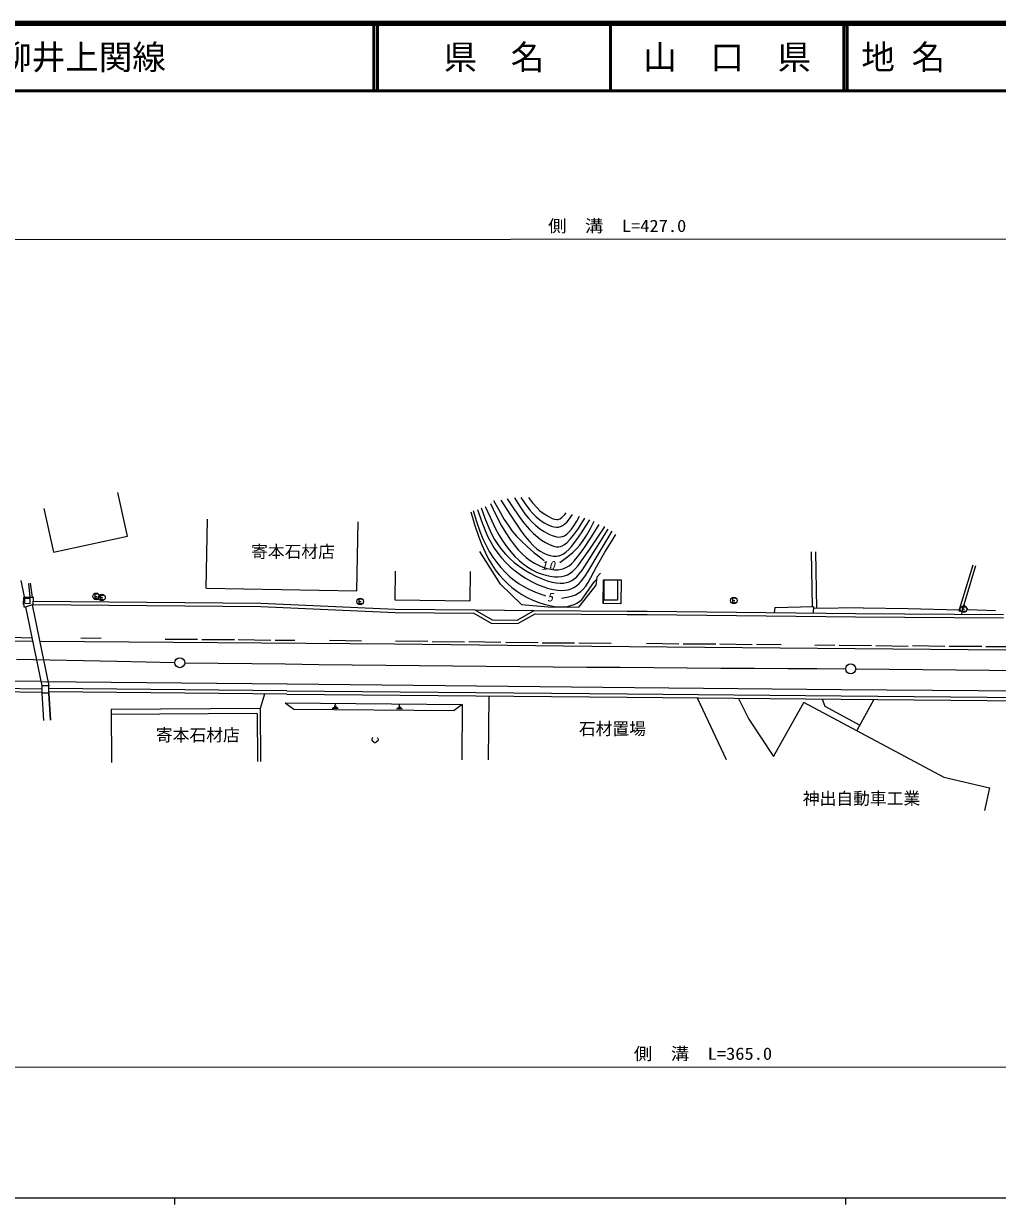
# Model space of a CAD drawing. Units: millimetres, scale not verified. Extents: x 40000 to 680000, y 20000 to 380000.
# Drawn here: x 245534 to 390652, y 204000 to 380000 of the extents above; entities that cross this region are included whole.
import ezdxf
from ezdxf.enums import TextEntityAlignment as Align

# ---------------------------------------------------------------- set-up
doc = ezdxf.new("R2010")
doc.units = ezdxf.units.MM
doc.header["$LTSCALE"] = 1000
doc.linetypes.add('CHAIN', pattern=[18.5, 12, -1.5, 3.5, -1.5])
for name, color, linetype, lineweight in [('M-BGD', 7, 'Continuous', 13), ('M-BMK', 2, 'CHAIN', 13), ('M-BMK-SRVR', 3, 'Continuous', 13), ('M-STR-HTXT', 7, 'Continuous', 13), ('M-STR-STRC', 7, 'Continuous', 13), ('M-TTL', 2, 'Continuous', 140), ('M-TTL-BAND', 7, 'Continuous', 25), ('M-TTL-LINE', 7, 'Continuous', 50)]:
    doc.layers.add(name, color=color, linetype=linetype, lineweight=lineweight)
doc.layers.add('M-TTL-TXT', color=7, linetype='Continuous')
doc.styles.add('ＭＳ ゴシック', font='')
doc.styles.get('ＭＳ ゴシック').set_extended_font_data('MS Gothic')

msp = doc.modelspace()

# ---------------------------------------------------------------- linework, layer by layer
at = {"layer": 'M-BGD'}
for p, q in [((261003, 303596), (259581, 310126)), ((314325, 308047), (315042, 306419)), ((315097, 308468), (315905, 306799)), ((315574, 308938), (316337, 307513)), ((315574, 308938), (316337, 307513)), ((316662, 308960), (318097, 306723)), ((317600, 309186), (318565, 307694)), ((318690, 309304), (319447, 308104)), ((319447, 308104), (320243, 306952)), ((319643, 309380), (320276, 308412)), ((320276, 308412), (320952, 307490)), ((320773, 309378), (321393, 308569)), ((321393, 308569), (322048, 307813)), ((248544, 307723), (249967, 301194)), ((312175, 307241), (312750, 305327)), ((312534, 307448), (313033, 305807)), ((312534, 307448), (313033, 305807)), ((313179, 307583), (313718, 305995)), ((313700, 307804), (314246, 306297)), ((314246, 306297), (314844, 304824)), ((315042, 306419), (315818, 304809)), ((315905, 306799), (316776, 305140)), ((316337, 307513), (317158, 306108)), ((316337, 307513), (317158, 306108)), ((318097, 306723), (319682, 304369)), ((318565, 307694), (319581, 306235)), ((320243, 306952), (320764, 306297)), ((320764, 306297), (321329, 305682)), ((320952, 307490), (321406, 306966)), ((321406, 306966), (321901, 306486)), ((321901, 306486), (322457, 306042)), ((322048, 307813), (322481, 307399)), ((322481, 307399), (322955, 307030)), ((322955, 307030), (323597, 306628)), ((323597, 306628), (324315, 306252)), ((324315, 306252), (324645, 306130)), ((325431, 306162), (325702, 306337)), ((325702, 306337), (325958, 306576)), ((325958, 306576), (326175, 306823)), ((326175, 306823), (326395, 307095)), ((326878, 306197), (327100, 306501)), ((327100, 306501), (327327, 306822)), ((327969, 305845), (328367, 306593)), ((329012, 306028), (329184, 306306)), ((272758, 295858), (272936, 306144)), ((295200, 295470), (295378, 305755)), ((312750, 305327), (313379, 303440)), ((313033, 305807), (313593, 304173)), ((313033, 305807), (313593, 304173)), ((313718, 305995), (314311, 304432)), ((314844, 304824), (315261, 303947)), ((315818, 304809), (316359, 303818)), ((316776, 305140), (317375, 304121)), ((317158, 306108), (317727, 305217)), ((317158, 306108), (317727, 305217)), ((317727, 305217), (318349, 304354)), ((317727, 305217), (318349, 304354)), ((319581, 306235), (320237, 305386)), ((320237, 305386), (320942, 304573)), ((320942, 304573), (321522, 303988)), ((321329, 305682), (321872, 305179)), ((321872, 305179), (322470, 304709)), ((322457, 306042), (323101, 305609)), ((322470, 304709), (323096, 304291)), ((323101, 305609), (323613, 305328)), ((323613, 305328), (324136, 305109)), ((324136, 305109), (324537, 304997)), ((324537, 304997), (324937, 304947)), ((324645, 306130), (324976, 306071)), ((324937, 304947), (325257, 304963)), ((324976, 306071), (325210, 306087)), ((325210, 306087), (325431, 306162)), ((325257, 304963), (325560, 305039)), ((325560, 305039), (325860, 305184)), ((325860, 305184), (326149, 305393)), ((326149, 305393), (326520, 305758)), ((326520, 305758), (326878, 306197)), ((326786, 304187), (327185, 304638)), ((327185, 304638), (327536, 305123)), ((327485, 303770), (328203, 304767)), ((327536, 305123), (327969, 305845)), ((328203, 304767), (328844, 305758)), ((328656, 304080), (329289, 305064)), ((328844, 305758), (329012, 306028)), ((329289, 305064), (329899, 306049)), ((329413, 303678), (330012, 304739)), ((330012, 304739), (330579, 305828)), ((330147, 303501), (331308, 305362)), ((330800, 301702), (332662, 304652)), ((331517, 304065), (331838, 304544)), ((331838, 304544), (332158, 305023)), ((249967, 301194), (261003, 303596)), ((313379, 303440), (313815, 302309)), ((313593, 304173), (313994, 303180)), ((313593, 304173), (313994, 303180)), ((313994, 303180), (314454, 302203)), ((313994, 303180), (314454, 302203)), ((314311, 304432), (314722, 303508)), ((314722, 303508), (315189, 302608)), ((315261, 303947), (315729, 303103)), ((315729, 303103), (316220, 302344)), ((316359, 303818), (316964, 302839)), ((316964, 302839), (317532, 302026)), ((317375, 304121), (318038, 303113)), ((318038, 303113), (318618, 302332)), ((318349, 304354), (318977, 303609)), ((318349, 304354), (318977, 303609)), ((318977, 303609), (319658, 302896)), ((318977, 303609), (319658, 302896)), ((319658, 302896), (320602, 302015)), ((319658, 302896), (320602, 302015)), ((319682, 304369), (320302, 303534)), ((320302, 303534), (320964, 302744)), ((320964, 302744), (321484, 302207)), ((321522, 303988), (322144, 303447)), ((322144, 303447), (322718, 303023)), ((322718, 303023), (323331, 302645)), ((323096, 304291), (323786, 303905)), ((323786, 303905), (324279, 303689)), ((324279, 303689), (324775, 303537)), ((324775, 303537), (325156, 303477)), ((325156, 303477), (325526, 303479)), ((325526, 303479), (325825, 303538)), ((325825, 303538), (326118, 303659)), ((326118, 303659), (326464, 303894)), ((326464, 303894), (326786, 304187)), ((326472, 302617), (327001, 303174)), ((327001, 303174), (327485, 303770)), ((327189, 302065), (327966, 303080)), ((327966, 303080), (328656, 304080)), ((328433, 302269), (328943, 302950)), ((328905, 301623), (330147, 303501)), ((328943, 302950), (329413, 303678)), ((329914, 301684), (331517, 304065)), ((331467, 301390), (333267, 304323)), ((332981, 302543), (333799, 303860)), ((316608, 296450), (313528, 301315)), ((313815, 302309), (314309, 301195)), ((314309, 301195), (314782, 300271)), ((314454, 302203), (314933, 301329)), ((314454, 302203), (314933, 301329)), ((314933, 301329), (315467, 300480)), ((314933, 301329), (315467, 300480)), ((315189, 302608), (315665, 301820)), ((315665, 301820), (316198, 301057)), ((316198, 301057), (316764, 300351)), ((316220, 302344), (316761, 301619)), ((316761, 301619), (317345, 300937)), ((317532, 302026), (318148, 301250)), ((318148, 301250), (318744, 300592)), ((318618, 302332), (319250, 301583)), ((319250, 301583), (319828, 300986)), ((319828, 300986), (320450, 300429)), ((320602, 302015), (321591, 301173)), ((320602, 302015), (321591, 301173)), ((321484, 302207), (322040, 301719)), ((321591, 301173), (322347, 300562)), ((321591, 301173), (322347, 300562)), ((322040, 301719), (322527, 301367)), ((322527, 301367), (323039, 301072)), ((323039, 301072), (323511, 300865)), ((323331, 302645), (323910, 302355)), ((323910, 302355), (324521, 302117)), ((324521, 302117), (324875, 302030)), ((324875, 302030), (325233, 302005)), ((325233, 302005), (325522, 302048)), ((325522, 302048), (325808, 302153)), ((325808, 302153), (326149, 302355)), ((325982, 300949), (326337, 301201)), ((326149, 302355), (326472, 302617)), ((326337, 301201), (326778, 301605)), ((326450, 300415), (327392, 301189)), ((326778, 301605), (327189, 302065)), ((327392, 301189), (327936, 301709)), ((327936, 301709), (328433, 302269)), ((328194, 299237), (329914, 301684)), ((328299, 300769), (328905, 301623)), ((328813, 298595), (330800, 301702)), ((329605, 298285), (331467, 301390)), ((330905, 299009), (332168, 301206)), ((332168, 301206), (332981, 302543)), ((362877, 301273), (363043, 293090)), ((363527, 301286), (363699, 292838)), ((314782, 300271), (315307, 299377)), ((315307, 299377), (315832, 298597)), ((315467, 300480), (316035, 299689)), ((315467, 300480), (316035, 299689)), ((316035, 299689), (316656, 298926)), ((316035, 299689), (316656, 298926)), ((316764, 300351), (317387, 299671)), ((317345, 300937), (317979, 300290)), ((317387, 299671), (318047, 299040)), ((317979, 300290), (318661, 299680)), ((318661, 299680), (319393, 299107)), ((318744, 300592), (319381, 299978)), ((319381, 299978), (319997, 299464)), ((319997, 299464), (320659, 298991)), ((320450, 300429), (321037, 299981)), ((321037, 299981), (321657, 299582)), ((321657, 299582), (322256, 299266)), ((322256, 299266), (322894, 298998)), ((322347, 300562), (323119, 299952)), ((322347, 300562), (323119, 299952)), ((323511, 300865), (324004, 300715)), ((324004, 300715), (324468, 300632)), ((324468, 300632), (324937, 300610)), ((324937, 300610), (325284, 300657)), ((325284, 300657), (325615, 300763)), ((325461, 299682), (326450, 300415)), ((325615, 300763), (325982, 300949)), ((326820, 299190), (327249, 299545)), ((327249, 299545), (327649, 299957)), ((327649, 299957), (328299, 300769)), ((327784, 298765), (328194, 299237)), ((386972, 299285), (384907, 292473)), ((300892, 298402), (300851, 294088)), ((312084, 298319), (312043, 293982)), ((315832, 298597), (316415, 297841)), ((316415, 297841), (317006, 297170)), ((316656, 298926), (317288, 298243)), ((316656, 298926), (317288, 298243)), ((317288, 298243), (317966, 297598)), ((317288, 298243), (317966, 297598)), ((317966, 297598), (318644, 297034)), ((317966, 297598), (318644, 297034)), ((318047, 299040), (318766, 298437)), ((318766, 298437), (319528, 297876)), ((319393, 299107), (320175, 298572)), ((319528, 297876), (320352, 297346)), ((320175, 298572), (321015, 298072)), ((320659, 298991), (321307, 298601)), ((321015, 298072), (321886, 297623)), ((321307, 298601), (321989, 298260)), ((321886, 297623), (322800, 297220)), ((321989, 298260), (322667, 297988)), ((322667, 297988), (323375, 297769)), ((322894, 298998), (323503, 298805)), ((323375, 297769), (324006, 297630)), ((323503, 298805), (324143, 298665)), ((324006, 297630), (324649, 297552)), ((324143, 298665), (324675, 298605)), ((324649, 297552), (325191, 297542)), ((324675, 298605), (325210, 298606)), ((325191, 297542), (325715, 297593)), ((325210, 298606), (325639, 298662)), ((325639, 298662), (326058, 298778)), ((325715, 297593), (326151, 297691)), ((326058, 298778), (326451, 298956)), ((326151, 297691), (326571, 297849)), ((326451, 298956), (326820, 299190)), ((326571, 297849), (326972, 298071)), ((326972, 298071), (327344, 298348)), ((327344, 298348), (327784, 298765)), ((327595, 297241), (327957, 297558)), ((327957, 297558), (328400, 298048)), ((328400, 298048), (328813, 298595)), ((328668, 296928), (329151, 297574)), ((329151, 297574), (329605, 298285)), ((329646, 296696), (330905, 299009)), ((330944, 297503), (330811, 296306)), ((330944, 297503), (331513, 298105)), ((387402, 299155), (385352, 292392)), ((245655, 294541), (245179, 297015)), ((246270, 296548), (246463, 294506)), ((246516, 296575), (246793, 294491)), ((272758, 295858), (295200, 295470)), ((316608, 296450), (319749, 293398)), ((317006, 297170), (317649, 296533)), ((317649, 296533), (318314, 295957)), ((318314, 295957), (319034, 295417)), ((318644, 297034), (319362, 296515)), ((318644, 297034), (319362, 296515)), ((319362, 296515), (320070, 296077)), ((319362, 296515), (320070, 296077)), ((320070, 296077), (320804, 295692)), ((320070, 296077), (320804, 295692)), ((320352, 297346), (321211, 296865)), ((320804, 295692), (321841, 295246)), ((320804, 295692), (321841, 295246)), ((321211, 296865), (322129, 296421)), ((322129, 296421), (322932, 296093)), ((322800, 297220), (323539, 296954)), ((322932, 296093), (323754, 295823)), ((323539, 296954), (324289, 296747)), ((323754, 295823), (324437, 295656)), ((324289, 296747), (324896, 296637)), ((324896, 296637), (325488, 296590)), ((325488, 296590), (325972, 296607)), ((325972, 296607), (326446, 296684)), ((326446, 296684), (326843, 296807)), ((326709, 295627), (327158, 295766)), ((326843, 296807), (327216, 296985)), ((327158, 295766), (327547, 295949)), ((327216, 296985), (327595, 297241)), ((327547, 295949), (327910, 296188)), ((327910, 296188), (328303, 296530)), ((330811, 296306), (328236, 293004)), ((328303, 296530), (328668, 296928)), ((328568, 295366), (328908, 295694)), ((328908, 295694), (329295, 296169)), ((329028, 294540), (329794, 295696)), ((329295, 296169), (329646, 296696)), ((329794, 295696), (330614, 296821)), ((330614, 296821), (330757, 296986)), ((330757, 296986), (330902, 297150)), ((331972, 297111), (331915, 293551)), ((331915, 293551), (331972, 297111)), ((331972, 297111), (334585, 297069)), ((331992, 294067), (332002, 297093)), ((332002, 297093), (331992, 294067)), ((332002, 297093), (334030, 297086)), ((334030, 297086), (334020, 294060)), ((334585, 297069), (334528, 293509)), ((245537, 293413), (245574, 294530)), ((245574, 294530), (246936, 294486)), ((245692, 293558), (245719, 294376)), ((245719, 294376), (246468, 294351)), ((246468, 294351), (246442, 293534)), ((246936, 294486), (246901, 293408)), ((256532, 294956), (256142, 294956)), ((256142, 294956), (256142, 294346)), ((256142, 294631), (256472, 294631)), ((256142, 294346), (256532, 294346)), ((257404, 294781), (257014, 294780)), ((257014, 294780), (257014, 294170)), ((257014, 294455), (257344, 294456)), ((257014, 294170), (257404, 294171)), ((295880, 294190), (295490, 294189)), ((295490, 294189), (295490, 293579)), ((300851, 294088), (312043, 293982)), ((319034, 295417), (319780, 294930)), ((319780, 294930), (320592, 294475)), ((320592, 294475), (321422, 294078)), ((321422, 294078), (322295, 293728)), ((321841, 295246), (322903, 294854)), ((321841, 295246), (322903, 294854)), ((322903, 294854), (323102, 294784)), ((322903, 294854), (323102, 294784)), ((323102, 294784), (323310, 294711)), ((323102, 294784), (323310, 294711)), ((324437, 295656), (325119, 295550)), ((325119, 295550), (325692, 295518)), ((325692, 295518), (326245, 295547)), ((325705, 294375), (326536, 294514)), ((326245, 295547), (326709, 295627)), ((326536, 294514), (327340, 294711)), ((327340, 294711), (327788, 294877)), ((327788, 294877), (328201, 295095)), ((328201, 295095), (328568, 295366)), ((328381, 293878), (328722, 294184)), ((328722, 294184), (329028, 294540)), ((334020, 294060), (331992, 294067)), ((351572, 294341), (351182, 294341)), ((351182, 294341), (351183, 293731)), ((351182, 294016), (351512, 294016)), ((245547, 293413), (245543, 293093)), ((245543, 293093), (245813, 293088)), ((246442, 293534), (245692, 293558)), ((245794, 293083), (248238, 281282)), ((245813, 293088), (246901, 293408)), ((246804, 293379), (249305, 281274)), ((246901, 293408), (280888, 293116)), ((246906, 293908), (280901, 293616)), ((280888, 293116), (300885, 292237)), ((280901, 293616), (300898, 292737)), ((295490, 293864), (295820, 293864)), ((295490, 293579), (295880, 293580)), ((300885, 292237), (312645, 292126)), ((300898, 292737), (312781, 292625)), ((312781, 292625), (315354, 291151)), ((312781, 292625), (321625, 292528)), ((319080, 291089), (321625, 292528)), ((319749, 293398), (323729, 293044)), ((321625, 292528), (335469, 292429)), ((322295, 293728), (323110, 293464)), ((323110, 293464), (323939, 293258)), ((323729, 293044), (328236, 293004)), ((323939, 293258), (324673, 293134)), ((324673, 293134), (325391, 293074)), ((325391, 293074), (326005, 293078)), ((326005, 293078), (326603, 293142)), ((326603, 293142), (327106, 293251)), ((327106, 293251), (327589, 293418)), ((327589, 293418), (327997, 293619)), ((327997, 293619), (328381, 293878)), ((334528, 293509), (331915, 293551)), ((335465, 292429), (338438, 292430)), ((338444, 292430), (369532, 292099)), ((351183, 293731), (351573, 293731)), ((357474, 292977), (357384, 292229)), ((357474, 292977), (363243, 293094)), ((363243, 293094), (363218, 292166)), ((370649, 292895), (363236, 292834)), ((370629, 292897), (377334, 292802)), ((377334, 292802), (384948, 292608)), ((384913, 292472), (385360, 292390)), ((385360, 292390), (385283, 291973)), ((385798, 293035), (385408, 293035)), ((385408, 293035), (385409, 292425)), ((385408, 292710), (385738, 292710)), ((385409, 292425), (385799, 292425)), ((386290, 292636), (385670, 293436)), ((390349, 292495), (386290, 292636)), ((312645, 292126), (315217, 290654)), ((315217, 290654), (319208, 290587)), ((315354, 291151), (319080, 291089)), ((319208, 290587), (321755, 292027)), ((321755, 292027), (335466, 291929)), ((335466, 291929), (338438, 291930)), ((338438, 291930), (369527, 291599)), ((369527, 291599), (391566, 291423)), ((369532, 292099), (391570, 291923)), ((246823, 287912), (206899, 288318)), ((300824, 287481), (247979, 287899)), ((330225, 287149), (300824, 287481)), ((391912, 286626), (330225, 287149)), ((248086, 281955), (228181, 282096)), ((248086, 281955), (284800, 281574)), ((228197, 280629), (248232, 280365)), ((228202, 281129), (248236, 280865)), ((248238, 281282), (248231, 280182)), ((249297, 280175), (248231, 280182)), ((249305, 281274), (248238, 281282)), ((248566, 276102), (248295, 280181)), ((249297, 280175), (249305, 281274)), ((249564, 276169), (249297, 280175)), ((249564, 276169), (249297, 280175)), ((249297, 280175), (249564, 276169)), ((284755, 280047), (249299, 280380)), ((284759, 280547), (249302, 280880)), ((281434, 280072), (280777, 277928)), ((284755, 280047), (335476, 279613)), ((284759, 280547), (335480, 280113)), ((284800, 281574), (336562, 281036)), ((335480, 280113), (367353, 279822)), ((336562, 281036), (367383, 280746)), ((367383, 280746), (403344, 280469)), ((284523, 278746), (310898, 278523)), ((284523, 278746), (285824, 277835)), ((292142, 278214), (291827, 278217)), ((291985, 278215), (291989, 278683)), ((301713, 278133), (301398, 278135)), ((301555, 278134), (301559, 278602)), ((310898, 278523), (309675, 277633)), ((310898, 278523), (310820, 270253)), ((314820, 270286), (314910, 279789)), ((335476, 279613), (367348, 279322)), ((350300, 270275), (345946, 279445)), ((352077, 279393), (353589, 276311)), ((357284, 270782), (361800, 278833)), ((361780, 278858), (382693, 267655)), ((364525, 279308), (364960, 278255)), ((364960, 278255), (370137, 275446)), ((367348, 279322), (403337, 278983)), ((367353, 279822), (403343, 279483)), ((372221, 279247), (369686, 274623)), ((280777, 277928), (258577, 277775)), ((258577, 277775), (258632, 269865)), ((280313, 277170), (258582, 277019)), ((280332, 277170), (280382, 270016)), ((280777, 277928), (280832, 270019)), ((285824, 277835), (309675, 277633)), ((292430, 277919), (291535, 277926)), ((291675, 278076), (292294, 278071)), ((302001, 277838), (301105, 277845)), ((301246, 277995), (301865, 277990)), ((353589, 276311), (357284, 270782)), ((297409, 273335), (297407, 273258)), ((297407, 273258), (297421, 273177)), ((297429, 273412), (297409, 273335)), ((297421, 273177), (297459, 273118)), ((297493, 273500), (297429, 273412)), ((297459, 273118), (297515, 273076)), ((297571, 273537), (297493, 273500)), ((297515, 273076), (297595, 273056)), ((297595, 273056), (297632, 273055)), ((297632, 273055), (297663, 272994)), ((297663, 272994), (297700, 272922)), ((297700, 272922), (297776, 272860)), ((297776, 272860), (297852, 272840)), ((297852, 272840), (297927, 272837)), ((297927, 272837), (297991, 272852)), ((297991, 272852), (298069, 272890)), ((298069, 272890), (298108, 272928)), ((298108, 272928), (298130, 272977)), ((298130, 272977), (298165, 273036)), ((298165, 273036), (298205, 273035)), ((298205, 273035), (298282, 273050)), ((298335, 273471), (298258, 273513)), ((298282, 273050), (298341, 273088)), ((298391, 273379), (298335, 273471)), ((298341, 273088), (298383, 273144)), ((298383, 273144), (298406, 273223)), ((298409, 273301), (298391, 273379)), ((298406, 273223), (298409, 273301)), ((382693, 267655), (389498, 266107)), ((389498, 266107), (388727, 262715))]:
    msp.add_line(p, q, dxfattribs=at)
for centre in [(256337, 294631), (257209, 294456), (295685, 293864), (351377, 294016), (385603, 292710)]:
    msp.add_circle(centre, 498, dxfattribs=at)
at = {"layer": 'M-BMK'}
for p, q in [((244457, 285285), (249456, 285181)), ((249456, 285181), (254444, 285071)), ((254444, 285071), (259443, 284956)), ((259443, 284956), (263752, 284855)), ((263752, 284855), (268060, 284752)), ((269537, 284728), (274526, 284669)), ((274526, 284669), (279525, 284611)), ((279525, 284611), (284514, 284553)), ((284514, 284553), (289513, 284495)), ((289513, 284495), (294502, 284439)), ((294502, 284439), (299501, 284384)), ((299501, 284384), (304490, 284331)), ((304490, 284331), (309489, 284280)), ((309489, 284280), (314478, 284231)), ((314478, 284231), (319477, 284184)), ((319477, 284184), (324466, 284140)), ((324466, 284140), (329465, 284099)), ((329465, 284099), (334454, 284059)), ((334454, 284059), (339452, 284021)), ((339452, 284021), (344441, 283985)), ((344441, 283985), (349440, 283950)), ((349440, 283950), (354429, 283916)), ((354429, 283916), (359428, 283883)), ((359428, 283883), (363737, 283855)), ((363737, 283855), (368056, 283827)), ((369523, 283816), (374512, 283773)), ((374512, 283773), (379511, 283731)), ((379511, 283731), (384501, 283688)), ((384501, 283688), (389500, 283645)), ((389500, 283645), (394490, 283602))]:
    msp.add_line(p, q, dxfattribs=at)
at = {"layer": 'M-BMK-SRVR'}
for centre in [(268798, 284739), (368793, 283821)]:
    msp.add_circle(centre, 746, dxfattribs=at)
at = {"layer": 'M-STR-HTXT'}
for p, q in [((122861, 347769), (546201, 347982)), ((166019, 224400), (528624, 224583))]:
    msp.add_line(p, q, dxfattribs=at)
at = {"layer": 'M-STR-STRC'}
for p, q in [((246712, 288403), (243611, 288496)), ((257114, 288356), (254076, 288386)), ((271439, 288178), (266634, 288223)), ((276959, 288127), (272078, 288165)), ((282367, 288056), (277510, 288146)), ((285972, 288066), (283011, 288065)), ((295880, 287930), (291095, 288033)), ((305769, 287889), (300943, 287942)), ((311251, 287819), (306399, 287856)), ((316661, 287762), (311898, 287849)), ((322199, 287719), (317375, 287773)), ((327652, 287660), (322816, 287666)), ((333116, 287622), (328263, 287650)), ((343192, 287528), (338352, 287595)), ((348682, 287516), (343808, 287490)), ((354108, 287409), (349290, 287486)), ((358405, 287394), (354744, 287445)), ((366444, 287347), (363434, 287307)), ((371901, 287263), (367076, 287320)), ((377371, 287172), (372532, 287241)), ((382836, 287178), (378010, 287231)), ((388318, 287137), (383442, 287170)), ((391920, 287102), (388908, 287110))]:
    msp.add_line(p, q, dxfattribs=at)
at = {"layer": 'M-TTL'}
msp.add_line((680000, 380000), (40000, 380000), dxfattribs=at)
at = {"layer": 'M-TTL-BAND'}
for p, q in [((40000, 205000), (579000, 205000)), ((268000, 205000), (268000, 204000)), ((368000, 205000), (368000, 204000))]:
    msp.add_line(p, q, dxfattribs=at)
at = {"layer": 'M-TTL-LINE'}
for p, q in [((297750, 380000), (297750, 370000)), ((298250, 380000), (298250, 370000)), ((333000, 380000), (333000, 370000)), ((367750, 380000), (367750, 370000)), ((368250, 380000), (368250, 370000)), ((40000, 370000), (680000, 370000))]:
    msp.add_line(p, q, dxfattribs=at)

# ---------------------------------------------------------------- texts
at = {"layer": 'M-BGD', "style": 'ＭＳ ゴシック'}
for s, p in [('寄本石材店', (279434, 299831)), ('寄本石材店', (265253, 272486)), ('石材置場', (328282, 273428)), ('神出自動車工業', (361656, 263034))]:
    msp.add_text(s, height=1833, rotation=0.055, dxfattribs=at).set_placement(p, align=Align.BOTTOM_LEFT)
at = {"layer": 'M-BGD', "style": 'ＭＳ ゴシック', "oblique": 15}
msp.add_text('5', height=1320, rotation=0.055, dxfattribs=at).set_placement((323523, 293468), align=Align.BOTTOM_LEFT)
at = {"layer": 'M-BGD', "insert": (322633, 298569), "char_height": 1320, "attachment_point": 7, "rotation": 0.055, "style": 'ＭＳ ゴシック'}
msp.add_mtext('\\T1.28;\\Q15;10', dxfattribs=at)
at = {"layer": 'M-STR-HTXT', "style": 'ＭＳ ゴシック', "width": 1.1}
for s, p in [('側\u3000溝\u3000L=427.0', (323687, 348370)), ('側\u3000溝\u3000L=365.0', (336477, 224986))]:
    msp.add_text(s, height=1833, rotation=0.055, dxfattribs=at).set_placement(p, align=Align.BOTTOM_LEFT)
at = {"layer": 'M-TTL-TXT', "style": 'ＭＳ ゴシック'}
for s, p in [('主要地方道柳井上関線', (216734, 375000)), ('地 名', (370380, 375000))]:
    msp.add_text(s, height=3666, dxfattribs=at).set_placement(p, align=Align.MIDDLE_LEFT)
for s, p in [('県\u3000名', (315625, 375000)), ('山\u3000口\u3000県', (350375, 375000))]:
    msp.add_text(s, height=3666, dxfattribs=at).set_placement(p, align=Align.MIDDLE_CENTER)

doc.saveas('drawing.dxf')
